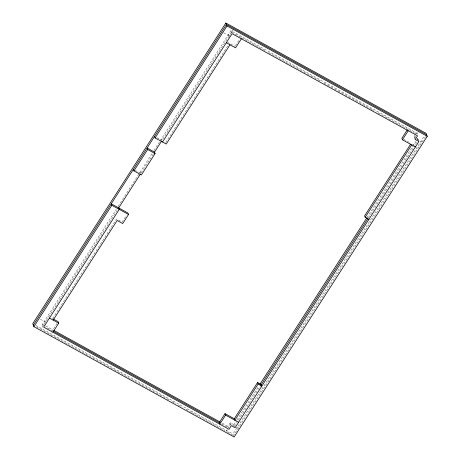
<?xml version="1.0" encoding="UTF-8"?>
<svg xmlns="http://www.w3.org/2000/svg" width="460" height="460" viewBox="0 0 460 460"><rect width="100%" height="100%" fill="white"/><g stroke="black" fill="none" stroke-linecap="round" stroke-linejoin="round"><path stroke-width="0.34" stroke-dasharray="2.3 1.72" d="M43.056 325.64L42.481 324.156L116.162 209.432M118.099 206.413L152.03 153.594M153.933 150.621L159.89 141.352M160.264 140.771L230.954 30.711L416.369 132.882L416.754 133.866M117.127 210.312L40.727 329.262L169.579 400.263M141.162 172.885L153.364 153.887M233.467 29.17L161.954 140.513L161.38 139.029M52.578 318.625L116.57 218.994L122.13 222.065L126.396 215.418M165.663 142.554L228.258 45.097M56.977 323.501L52.325 330.746L45.529 327.002M235.37 45.753L239.637 39.111M234.508 426.23L230.799 424.183L228.47 427.806L227.895 426.328L230.224 422.705L233.933 424.747L234.508 426.23L236.837 422.608M415.196 139.466L414.046 136.505L415.207 134.694M415.593 134.09L416.369 132.882M226.147 431.434L227.309 429.617M415.782 136.171L414.621 137.983L416.472 139.006M418.111 132.549L416.944 134.36L376.09 111.849M233.933 424.747L236.647 420.52M237.038 419.917L258.75 386.107M366.948 217.643L416.587 140.357M416.978 139.754L417.755 138.546L415.897 137.523M238.383 420.193L260.877 385.169M368.299 217.919L414.448 146.067M416.777 142.445L414.834 145.463L411.131 143.422M425.523 136.637L233.565 435.516L232.99 434.039L424.563 135.757M231.529 32.194L240.798 37.3M241.586 37.731L266.098 51.238M268.611 52.624L320.148 81.023M323.921 83.105L371.691 109.428M372.318 109.773L373.577 110.463M414.046 136.505L415.282 137.184M223.64 32.752L229.201 35.817M417.093 139.345L422.033 142.071M227.562 42.268L229.419 43.292M230.655 43.976L234.98 46.356M403.713 139.334L409.894 142.738M157.01 137.787L161.339 140.173M135.217 170.413L140.162 173.138M40.44 319.292L45.379 322.017L44.804 320.534M236.359 427.248L238.217 428.272M42.481 324.156L44.994 325.542M45.62 325.887L53.164 330.044M222.243 423.211L227.895 426.328M221.559 423.999L228.47 427.806M35.874 325.421L232.99 434.039M36.403 326.876L40.112 328.917M172.092 401.643L175.864 403.725M178.376 405.11L182.148 407.186M185.92 409.268L189.06 410.998M189.692 411.343L191.578 412.384M192.205 412.729L224.888 430.738M227.384 432.112L233.565 435.516M417.755 138.546L418.899 141.513M230.954 30.711L232.105 33.672M228.626 34.333L229.776 37.294M140.208 172L140.587 172.989M230.224 422.705L231.374 425.667"/><path stroke-width="0.69" d="M225.86 23L32.735 323.69L33.885 326.657L234.14 437L427.265 136.309L426.115 133.343L225.86 23L227.01 25.961L427.265 136.309M33.31 325.174L226.435 24.483L426.69 134.826M33.885 326.657L111.837 205.292L111.262 203.809L127.949 213.003L128.524 214.486L122.705 223.543L117.145 220.478L53.153 320.108M133.94 170.873L147.666 149.5L147.091 148.017L154.508 152.105L155.083 153.588L141.358 174.961L133.94 170.873L133.365 169.395M229.994 44.775L166.238 144.037L155.112 137.908L227.01 25.961M140.392 174.087L118.674 207.897L119.249 209.38L43.631 327.117L229.045 429.289L231.374 425.667L235.083 427.714L418.899 141.513L415.196 139.466L417.519 135.844L232.105 33.672L162.53 141.996M154.508 152.105L161.581 141.093M52.9 332.229L58.719 323.173L58.144 321.69L53.199 318.964M241.373 38.784L235.554 47.84L226.285 42.728M225.02 413.643L219.202 422.7L219.776 424.183L225.595 415.127L225.02 413.643L234.289 418.749L234.864 420.233L258.135 384.008L257.56 382.524L234.289 418.749M407.284 129.858L401.856 138.31L402.431 139.794L415.409 146.947M402.431 139.794L408.25 130.738M410.74 144.026L364.59 215.878L365.165 217.356L368.874 219.403M365.165 217.356L411.706 144.9M259.917 384.29L366.948 217.643M260.877 385.169L367.914 218.523M147.666 149.5L155.083 153.588M111.837 205.292L128.524 214.486M257.56 382.524L261.268 384.566L261.843 386.049L258.135 384.008M49.444 318.061L58.719 323.173M225.595 415.127L238.573 422.274M53.791 330.389L220.357 422.171M53.113 331.177L219.673 422.959M154.537 136.424L155.112 137.908"/></g></svg>
